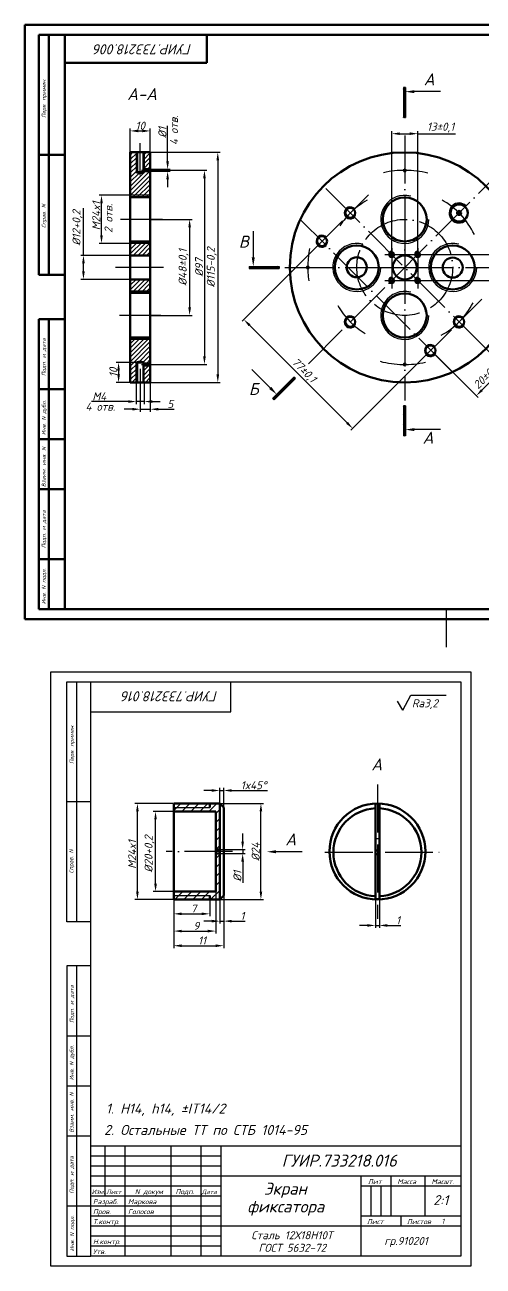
# Model space of a CAD drawing. Header units: millimetres. Extents: x -5427 to 3670, y -5891 to 948.
# Drawn here: x 2501 to 2730, y -874 to -254 of the extents above; entities that cross this region are included whole.
import ezdxf
from ezdxf.enums import TextEntityAlignment as Align

# ---------------------------------------------------------------- set-up
doc = ezdxf.new("R2010")
doc.units = ezdxf.units.MM
doc.header["$MEASUREMENT"] = 0
doc.linetypes.add('ACAD_ISO04W100', pattern=[30, 24, -3, 0, -3])
doc.layers.add('оси', color=1, linetype='ACAD_ISO04W100')
doc.layers.add('Толстые', color=7, linetype='Continuous', lineweight=50)
doc.layers.add('Тонкие', color=140, linetype='Continuous', lineweight=25)
doc.styles.get("Standard").update_dxf_attribs({"font": 'isocpeui.ttf'})
doc.styles.add('Для рамки', font='simplex.shx', dxfattribs={"oblique": 15, "height": 4})
doc.dimstyles.new('ISO-25', dxfattribs={"dimtxt": 4, "dimasz": 4, "dimexe": 1.25, "dimexo": 0, "dimtad": 1, "dimtxsty": 'Standard', "dimcen": 2.5, "dimadec": 0, "dimazin": 0, "dimtfac": 1, "dimtmove": 0, "dimatfit": 3, "dimfxl": 1, "dimarcsym": 0})
pattern_1 = [(45, (195.175, 408.23262), (-0.1122532015, 0.1122532015), []), (135, (195.175, 408.23262), (-0.1122532015, -0.1122532015), [])]

# ---------------------------------------------------------------- blocks, each defined once
blk = doc.blocks.new('*D390')
at = {"layer": 'Defpoints', "color": 0, "transparency": 16777216}
for p in [(2566.13, -646.98), (2575.24, -646.98), (2575.24, -686.98)]:
    blk.add_point(p, dxfattribs=at)
at = {"layer": 'Тонкие', "color": 0, "lineweight": -2, "transparency": 16777216}
for p, q in [((2575.24, -646.98), (2564.88, -646.98)), ((2566.13, -682.98), (2566.13, -650.98)), ((2575.24, -686.98), (2564.88, -686.98))]:
    blk.add_line(p, q, dxfattribs=at)
at = {"layer": 'Тонкие', "color": 0, "transparency": 16777216}
for points in [[(2565.47, -650.98), (2566.8, -650.98), (2566.13, -646.98)], [(2565.47, -682.98), (2566.8, -682.98), (2566.13, -686.98)]]:
    blk.add_solid(points, dxfattribs=at)
at = {"layer": 'Тонкие', "color": 0, "transparency": 16777216, "insert": (2563.11, -668.25), "char_height": 4, "attachment_point": 5, "rotation": 90}
blk.add_mtext('%%c20+0,2', dxfattribs=at)
blk = doc.blocks.new('*D391')
at = {"layer": 'Defpoints', "color": 0, "transparency": 16777216}
for p in [(2557.06, -642.98), (2575.01, -642.98), (2575.24, -690.98)]:
    blk.add_point(p, dxfattribs=at)
at = {"layer": 'Тонкие', "color": 0, "lineweight": -2, "transparency": 16777216}
for p, q in [((2575.01, -642.98), (2555.81, -642.98)), ((2557.06, -686.98), (2557.06, -646.98)), ((2575.24, -690.98), (2555.81, -690.98))]:
    blk.add_line(p, q, dxfattribs=at)
at = {"layer": 'Тонкие', "color": 0, "transparency": 16777216}
for points in [[(2556.39, -646.98), (2557.72, -646.98), (2557.06, -642.98)], [(2556.39, -686.98), (2557.72, -686.98), (2557.06, -690.98)]]:
    blk.add_solid(points, dxfattribs=at)
at = {"layer": 'Тонкие', "color": 0, "transparency": 16777216, "insert": (2554.43, -668.47), "char_height": 4, "attachment_point": 5, "rotation": 90}
blk.add_mtext('M24x1', dxfattribs=at)
blk = doc.blocks.new('*D392')
at = {"layer": 'Defpoints', "color": 0, "transparency": 16777216}
for p in [(2597.93, -642.98), (2618.84, -642.98), (2598.24, -690.98)]:
    blk.add_point(p, dxfattribs=at)
at = {"layer": 'Тонкие', "color": 0, "lineweight": -2, "transparency": 16777216}
for p, q in [((2597.93, -642.98), (2620.09, -642.98)), ((2618.84, -686.98), (2618.84, -646.98)), ((2598.24, -690.98), (2620.09, -690.98))]:
    blk.add_line(p, q, dxfattribs=at)
at = {"layer": 'Тонкие', "color": 0, "transparency": 16777216}
for points in [[(2618.18, -646.98), (2619.51, -646.98), (2618.84, -642.98)], [(2618.18, -686.98), (2619.51, -686.98), (2618.84, -690.98)]]:
    blk.add_solid(points, dxfattribs=at)
at = {"layer": 'Тонкие', "color": 0, "transparency": 16777216, "insert": (2616.22, -667.13), "char_height": 4, "attachment_point": 5, "rotation": 90}
blk.add_mtext('%%c24', dxfattribs=at)
blk = doc.blocks.new('*D393')
at = {"layer": 'Defpoints', "color": 0, "transparency": 16777216}
for p in [(2575.24, -690.98), (2593.24, -690.98), (2593.24, -698.12)]:
    blk.add_point(p, dxfattribs=at)
at = {"layer": 'Тонкие', "color": 0, "lineweight": -2, "transparency": 16777216}
for p, q in [((2575.24, -690.98), (2575.24, -699.37)), ((2593.24, -690.98), (2593.24, -699.37)), ((2579.24, -698.12), (2589.24, -698.12))]:
    blk.add_line(p, q, dxfattribs=at)
at = {"layer": 'Тонкие', "color": 0, "transparency": 16777216}
for points in [[(2579.24, -697.45), (2579.24, -698.79), (2575.24, -698.12)], [(2589.24, -697.45), (2589.24, -698.79), (2593.24, -698.12)]]:
    blk.add_solid(points, dxfattribs=at)
at = {"layer": 'Тонкие', "color": 0, "transparency": 16777216, "insert": (2585.2, -695.47), "char_height": 4, "attachment_point": 5}
blk.add_mtext('7', dxfattribs=at)
blk = doc.blocks.new('*D394')
at = {"layer": 'Defpoints', "color": 0, "transparency": 16777216}
for p in [(2596.24, -686.98), (2575.24, -690.98), (2596.24, -706.74)]:
    blk.add_point(p, dxfattribs=at)
at = {"layer": 'Тонкие', "color": 0, "lineweight": -2, "transparency": 16777216}
for p, q in [((2596.24, -686.98), (2596.24, -707.99)), ((2575.24, -690.98), (2575.24, -707.99)), ((2579.24, -706.74), (2592.24, -706.74))]:
    blk.add_line(p, q, dxfattribs=at)
at = {"layer": 'Тонкие', "color": 0, "transparency": 16777216}
for points in [[(2579.24, -706.07), (2579.24, -707.41), (2575.24, -706.74)], [(2592.24, -706.07), (2592.24, -707.41), (2596.24, -706.74)]]:
    blk.add_solid(points, dxfattribs=at)
at = {"layer": 'Тонкие', "color": 0, "transparency": 16777216, "insert": (2586.54, -704.12), "char_height": 4, "attachment_point": 5}
blk.add_mtext('9', dxfattribs=at)
blk = doc.blocks.new('*D395')
at = {"layer": 'Defpoints', "color": 0, "transparency": 16777216}
for p in [(2575.24, -690.98), (2600.24, -688.98), (2600.24, -714.06)]:
    blk.add_point(p, dxfattribs=at)
at = {"layer": 'Тонкие', "color": 0, "lineweight": -2, "transparency": 16777216}
for p, q in [((2575.24, -690.98), (2575.24, -715.31)), ((2600.24, -688.98), (2600.24, -715.31)), ((2579.24, -714.06), (2596.24, -714.06))]:
    blk.add_line(p, q, dxfattribs=at)
at = {"layer": 'Тонкие', "color": 0, "transparency": 16777216}
for points in [[(2579.24, -713.39), (2579.24, -714.73), (2575.24, -714.06)], [(2596.24, -713.39), (2596.24, -714.73), (2600.24, -714.06)]]:
    blk.add_solid(points, dxfattribs=at)
at = {"layer": 'Тонкие', "color": 0, "transparency": 16777216, "insert": (2589.4, -711.43), "char_height": 4, "attachment_point": 5}
blk.add_mtext('11', dxfattribs=at)
blk = doc.blocks.new('*D396')
at = {"layer": 'Defpoints', "color": 0, "transparency": 16777216}
for p in [(2600.24, -636.49), (2598.24, -642.98), (2600.24, -644.98)]:
    blk.add_point(p, dxfattribs=at)
at = {"layer": 'Тонкие', "color": 0, "lineweight": -2, "transparency": 16777216}
for p, q in [((2594.24, -636.49), (2590.24, -636.49)), ((2598.24, -642.98), (2598.24, -635.24)), ((2598.24, -636.49), (2600.24, -636.49)), ((2600.24, -644.98), (2600.24, -635.24)), ((2604.24, -636.49), (2622.18, -636.49))]:
    blk.add_line(p, q, dxfattribs=at)
at = {"layer": 'Тонкие', "color": 0, "transparency": 16777216}
for points in [[(2594.24, -635.82), (2594.24, -637.16), (2598.24, -636.49)], [(2604.24, -635.82), (2604.24, -637.16), (2600.24, -636.49)]]:
    blk.add_solid(points, dxfattribs=at)
at = {"layer": 'Тонкие', "color": 0, "transparency": 16777216, "insert": (2615.21, -633.86), "char_height": 4, "attachment_point": 5}
blk.add_mtext('1x45%%d', dxfattribs=at)
blk = doc.blocks.new('*D397')
at = {"layer": 'Defpoints', "color": 0, "transparency": 16777216}
for p in [(2598.24, -665.98), (2598.24, -667.98), (2609.72, -667.98)]:
    blk.add_point(p, dxfattribs=at)
at = {"layer": 'Тонкие', "color": 0, "lineweight": -2, "transparency": 16777216}
for p, q in [((2609.72, -661.98), (2609.72, -657.98)), ((2598.24, -665.98), (2610.97, -665.98)), ((2598.24, -667.98), (2610.97, -667.98)), ((2609.72, -665.98), (2609.72, -667.98)), ((2609.72, -671.98), (2609.72, -682.63))]:
    blk.add_line(p, q, dxfattribs=at)
at = {"layer": 'Тонкие', "color": 0, "transparency": 16777216}
for points in [[(2609.05, -661.98), (2610.38, -661.98), (2609.72, -665.98)], [(2609.05, -671.98), (2610.38, -671.98), (2609.72, -667.98)]]:
    blk.add_solid(points, dxfattribs=at)
at = {"layer": 'Тонкие', "color": 0, "transparency": 16777216, "insert": (2607.09, -679.31), "char_height": 4, "attachment_point": 5, "rotation": 90}
blk.add_mtext('%%c1', dxfattribs=at)
blk = doc.blocks.new('*D398')
at = {"layer": 'Defpoints', "color": 0, "transparency": 16777216}
for p in [(2676.13, -690.96), (2678.13, -690.96), (2678.13, -703.93)]:
    blk.add_point(p, dxfattribs=at)
at = {"layer": 'Тонкие', "color": 0, "lineweight": -2, "transparency": 16777216}
for p, q in [((2676.13, -690.96), (2676.13, -705.18)), ((2678.13, -690.96), (2678.13, -705.18)), ((2672.13, -703.93), (2668.13, -703.93)), ((2676.13, -703.93), (2678.13, -703.93)), ((2682.13, -703.93), (2688.83, -703.93))]:
    blk.add_line(p, q, dxfattribs=at)
at = {"layer": 'Тонкие', "color": 0, "transparency": 16777216}
for points in [[(2672.13, -703.26), (2672.13, -704.6), (2676.13, -703.93)], [(2682.13, -703.26), (2682.13, -704.6), (2678.13, -703.93)]]:
    blk.add_solid(points, dxfattribs=at)
at = {"layer": 'Тонкие', "color": 0, "transparency": 16777216, "insert": (2687.48, -701.31), "char_height": 4, "attachment_point": 5}
blk.add_mtext('1', dxfattribs=at)
blk = doc.blocks.new('*D399')
at = {"layer": 'Defpoints', "color": 0, "transparency": 16777216}
for p in [(2598.24, -690.92), (2600.24, -688.98), (2600.24, -701.77)]:
    blk.add_point(p, dxfattribs=at)
at = {"layer": 'Тонкие', "color": 0, "lineweight": -2, "transparency": 16777216}
for p, q in [((2598.24, -690.92), (2598.24, -703.02)), ((2600.24, -688.98), (2600.24, -703.02)), ((2594.24, -701.77), (2590.24, -701.77)), ((2598.24, -701.77), (2600.24, -701.77)), ((2604.24, -701.77), (2610.94, -701.77))]:
    blk.add_line(p, q, dxfattribs=at)
at = {"layer": 'Тонкие', "color": 0, "transparency": 16777216}
for points in [[(2594.24, -701.11), (2594.24, -702.44), (2598.24, -701.77)], [(2604.24, -701.11), (2604.24, -702.44), (2600.24, -701.77)]]:
    blk.add_solid(points, dxfattribs=at)
at = {"layer": 'Тонкие', "color": 0, "transparency": 16777216, "insert": (2609.59, -699.15), "char_height": 4, "attachment_point": 5}
blk.add_mtext('1', dxfattribs=at)
blk = doc.blocks.new('BORDER')
for p, q in [((1, 1), (0, 1)), ((0, 1), (0, 0)), ((1, 0), (1, 1)), ((0, 0), (1, 0))]:
    blk.add_line(p, q)
blk = doc.blocks.new('*D427')
at = {"layer": 'Defpoints', "color": 0, "transparency": 16777216}
for p in [(2697.3, -308.29), (2684.3, -368.61), (2697.3, -368.61)]:
    blk.add_point(p, dxfattribs=at)
at = {"layer": 'Тонкие', "color": 0, "lineweight": -2, "transparency": 16777216}
for p, q in [((2684.3, -368.61), (2684.3, -307.04)), ((2688.3, -308.29), (2693.3, -308.29)), ((2697.3, -368.61), (2697.3, -307.04)), ((2697.3, -308.29), (2716.22, -308.29))]:
    blk.add_line(p, q, dxfattribs=at)
at = {"layer": 'Тонкие', "color": 0, "transparency": 16777216}
for points in [[(2688.3, -307.62), (2688.3, -308.95), (2684.3, -308.29)], [(2693.3, -307.62), (2693.3, -308.95), (2697.3, -308.29)]]:
    blk.add_solid(points, dxfattribs=at)
at = {"layer": 'Тонкие', "color": 0, "transparency": 16777216, "insert": (2708.76, -305.26), "char_height": 4, "attachment_point": 5}
blk.add_mtext('13%%p0,1', dxfattribs=at)
blk = doc.blocks.new('*D425')
at = {"layer": 'Defpoints', "color": 0, "transparency": 16777216}
for p in [(2649.44, -362.03), (2703.89, -416.48), (2664.77, -455.6)]:
    blk.add_point(p, dxfattribs=at)
at = {"layer": 'Тонкие', "color": 0, "lineweight": -2, "transparency": 16777216}
for p, q in [((2649.44, -362.03), (2609.44, -402.03)), ((2613.15, -403.98), (2661.94, -452.77)), ((2703.89, -416.48), (2663.89, -456.48))]:
    blk.add_line(p, q, dxfattribs=at)
at = {"layer": 'Тонкие', "color": 0, "transparency": 16777216}
for points in [[(2613.62, -403.51), (2612.68, -404.45), (2610.32, -401.15)], [(2662.41, -452.3), (2661.47, -453.24), (2664.77, -455.6)]]:
    blk.add_solid(points, dxfattribs=at)
at = {"layer": 'Тонкие', "color": 0, "transparency": 16777216, "insert": (2640.2, -426.75), "char_height": 4, "attachment_point": 5, "rotation": 315}
blk.add_mtext('77%%p0,1', dxfattribs=at)
blk = doc.blocks.new('*D430')
at = {"layer": 'Defpoints', "color": 0, "transparency": 16777216}
for p in [(2530.05, -369.09), (2553.46, -369.09), (2553.46, -381.09)]:
    blk.add_point(p, dxfattribs=at)
at = {"layer": 'Тонкие', "color": 0, "lineweight": -2, "transparency": 16777216}
for p, q in [((2530.05, -369.09), (2530.05, -345.58)), ((2553.46, -369.09), (2528.8, -369.09)), ((2530.05, -377.09), (2530.05, -373.09)), ((2553.46, -381.09), (2528.8, -381.09))]:
    blk.add_line(p, q, dxfattribs=at)
at = {"layer": 'Тонкие', "color": 0, "transparency": 16777216}
for points in [[(2529.38, -373.09), (2530.72, -373.09), (2530.05, -369.09)], [(2529.38, -377.09), (2530.72, -377.09), (2530.05, -381.09)]]:
    blk.add_solid(points, dxfattribs=at)
at = {"layer": 'Тонкие', "color": 0, "transparency": 16777216, "insert": (2527.02, -355.33), "char_height": 4, "attachment_point": 5, "rotation": 90}
blk.add_mtext('%%c12+0,2', dxfattribs=at)
blk = doc.blocks.new('*D419')
at = {"layer": 'Defpoints', "color": 0, "transparency": 16777216}
for p in [(2563.46, -317.59), (2563.46, -432.59), (2597.28, -432.59)]:
    blk.add_point(p, dxfattribs=at)
at = {"layer": 'Тонкие', "color": 0, "lineweight": -2, "transparency": 16777216}
for p, q in [((2563.46, -317.59), (2598.53, -317.59)), ((2597.28, -321.59), (2597.28, -428.59)), ((2563.46, -432.59), (2598.53, -432.59))]:
    blk.add_line(p, q, dxfattribs=at)
at = {"layer": 'Тонкие', "color": 0, "transparency": 16777216}
for points in [[(2596.61, -321.59), (2597.94, -321.59), (2597.28, -317.59)], [(2596.61, -428.59), (2597.94, -428.59), (2597.28, -432.59)]]:
    blk.add_solid(points, dxfattribs=at)
at = {"layer": 'Тонкие', "color": 0, "transparency": 16777216, "insert": (2594.25, -375.09), "char_height": 4, "attachment_point": 5, "rotation": 90}
blk.add_mtext('%%c115-0,2', dxfattribs=at)
blk = doc.blocks.new('*D418')
at = {"layer": 'Defpoints', "color": 0, "transparency": 16777216}
for p in [(2563.46, -326.59), (2563.46, -423.59), (2590.6, -423.59)]:
    blk.add_point(p, dxfattribs=at)
at = {"layer": 'Тонкие', "color": 0, "lineweight": -2, "transparency": 16777216}
for p, q in [((2563.46, -326.59), (2591.85, -326.59)), ((2590.6, -330.59), (2590.6, -419.59)), ((2563.46, -423.59), (2591.85, -423.59))]:
    blk.add_line(p, q, dxfattribs=at)
at = {"layer": 'Тонкие', "color": 0, "transparency": 16777216}
for points in [[(2589.93, -330.59), (2591.26, -330.59), (2590.6, -326.59)], [(2589.93, -419.59), (2591.26, -419.59), (2590.6, -423.59)]]:
    blk.add_solid(points, dxfattribs=at)
at = {"layer": 'Тонкие', "color": 0, "transparency": 16777216, "insert": (2587.95, -375.09), "char_height": 4, "attachment_point": 5, "rotation": 90}
blk.add_mtext('%%c97', dxfattribs=at)
blk = doc.blocks.new('*D417')
at = {"layer": 'Defpoints', "color": 0, "transparency": 16777216}
for p in [(2563.46, -351.09), (2563.46, -399.09), (2583.18, -399.09)]:
    blk.add_point(p, dxfattribs=at)
at = {"layer": 'Тонкие', "color": 0, "lineweight": -2, "transparency": 16777216}
for p, q in [((2563.46, -351.09), (2584.43, -351.09)), ((2583.18, -355.09), (2583.18, -395.09)), ((2563.46, -399.09), (2584.43, -399.09))]:
    blk.add_line(p, q, dxfattribs=at)
at = {"layer": 'Тонкие', "color": 0, "transparency": 16777216}
for points in [[(2582.52, -355.09), (2583.85, -355.09), (2583.18, -351.09)], [(2582.52, -395.09), (2583.85, -395.09), (2583.18, -399.09)]]:
    blk.add_solid(points, dxfattribs=at)
at = {"layer": 'Тонкие', "color": 0, "transparency": 16777216, "insert": (2580.16, -375.09), "char_height": 4, "attachment_point": 5, "rotation": 90}
blk.add_mtext('%%c48%%p0,1', dxfattribs=at)
blk = doc.blocks.new('*D421')
at = {"layer": 'Defpoints', "color": 0, "transparency": 16777216}
for p in [(2556.46, -432.59), (2560.46, -432.59), (2560.46, -442.14)]:
    blk.add_point(p, dxfattribs=at)
at = {"layer": 'Тонкие', "color": 0, "lineweight": -2, "transparency": 16777216}
for p, q in [((2556.46, -432.59), (2556.46, -443.39)), ((2560.46, -432.59), (2560.46, -443.39)), ((2552.46, -442.14), (2534.15, -442.14)), ((2560.46, -442.14), (2556.46, -442.14)), ((2564.46, -442.14), (2568.46, -442.14))]:
    blk.add_line(p, q, dxfattribs=at)
at = {"layer": 'Тонкие', "color": 0, "transparency": 16777216}
for points in [[(2552.46, -441.48), (2552.46, -442.81), (2556.46, -442.14)], [(2564.46, -441.48), (2564.46, -442.81), (2560.46, -442.14)]]:
    blk.add_solid(points, dxfattribs=at)
at = {"layer": 'Тонкие', "color": 0, "transparency": 16777216, "insert": (2537.98, -439.52), "char_height": 4, "attachment_point": 5}
blk.add_mtext('M4', dxfattribs=at)
blk = doc.blocks.new('*D422')
at = {"layer": 'Defpoints', "color": 0, "transparency": 16777216}
for p in [(2556.46, -422.59), (2547.64, -432.59), (2556.46, -432.59)]:
    blk.add_point(p, dxfattribs=at)
at = {"layer": 'Тонкие', "color": 0, "lineweight": -2, "transparency": 16777216}
for p, q in [((2556.46, -422.59), (2546.39, -422.59)), ((2547.64, -426.59), (2547.64, -428.59)), ((2556.46, -432.59), (2546.39, -432.59))]:
    blk.add_line(p, q, dxfattribs=at)
at = {"layer": 'Тонкие', "color": 0, "transparency": 16777216}
for points in [[(2546.98, -426.59), (2548.31, -426.59), (2547.64, -422.59)], [(2546.98, -428.59), (2548.31, -428.59), (2547.64, -432.59)]]:
    blk.add_solid(points, dxfattribs=at)
at = {"layer": 'Тонкие', "color": 0, "transparency": 16777216, "insert": (2545.02, -427.59), "char_height": 4, "attachment_point": 5, "rotation": 90}
blk.add_mtext('10', dxfattribs=at)
blk = doc.blocks.new('*D420')
at = {"layer": 'Defpoints', "color": 0, "transparency": 16777216}
for p in [(2558.46, -432.59), (2563.46, -432.59), (2563.46, -445.97)]:
    blk.add_point(p, dxfattribs=at)
at = {"layer": 'Тонкие', "color": 0, "lineweight": -2, "transparency": 16777216}
for p, q in [((2558.46, -432.59), (2558.46, -447.22)), ((2563.46, -432.59), (2563.46, -447.22)), ((2554.46, -445.97), (2550.46, -445.97)), ((2558.46, -445.97), (2563.46, -445.97)), ((2567.46, -445.97), (2575.52, -445.97))]:
    blk.add_line(p, q, dxfattribs=at)
at = {"layer": 'Тонкие', "color": 0, "transparency": 16777216}
for points in [[(2554.46, -445.3), (2554.46, -446.63), (2558.46, -445.97)], [(2567.46, -445.3), (2567.46, -446.63), (2563.46, -445.97)]]:
    blk.add_solid(points, dxfattribs=at)
at = {"layer": 'Тонкие', "color": 0, "transparency": 16777216, "insert": (2573.49, -443.34), "char_height": 4, "attachment_point": 5}
blk.add_mtext('5', dxfattribs=at)
blk = doc.blocks.new('*D429')
at = {"layer": 'Defpoints', "color": 0, "transparency": 16777216}
for p in [(2539.09, -339.09), (2553.51, -339.09), (2553.46, -363.09)]:
    blk.add_point(p, dxfattribs=at)
at = {"layer": 'Тонкие', "color": 0, "lineweight": -2, "transparency": 16777216}
for p, q in [((2553.51, -339.09), (2537.84, -339.09)), ((2539.09, -359.09), (2539.09, -343.09)), ((2553.46, -363.09), (2537.84, -363.09))]:
    blk.add_line(p, q, dxfattribs=at)
at = {"layer": 'Тонкие', "color": 0, "transparency": 16777216}
for points in [[(2538.42, -343.09), (2539.75, -343.09), (2539.09, -339.09)], [(2538.42, -359.09), (2539.75, -359.09), (2539.09, -363.09)]]:
    blk.add_solid(points, dxfattribs=at)
at = {"layer": 'Тонкие', "color": 0, "transparency": 16777216, "insert": (2536.46, -349.34), "char_height": 4, "attachment_point": 5, "rotation": 90}
blk.add_mtext('M24x1', dxfattribs=at)
blk = doc.blocks.new('*D423')
at = {"layer": 'Defpoints', "color": 0, "transparency": 16777216}
for p in [(2563.46, -306.91), (2553.46, -317.59), (2563.46, -317.59)]:
    blk.add_point(p, dxfattribs=at)
at = {"layer": 'Тонкие', "color": 0, "lineweight": -2, "transparency": 16777216}
for p, q in [((2553.46, -317.59), (2553.46, -305.66)), ((2557.46, -306.91), (2559.46, -306.91)), ((2563.46, -317.59), (2563.46, -305.66))]:
    blk.add_line(p, q, dxfattribs=at)
at = {"layer": 'Тонкие', "color": 0, "transparency": 16777216}
for points in [[(2557.46, -306.24), (2557.46, -307.58), (2553.46, -306.91)], [(2559.46, -306.24), (2559.46, -307.58), (2563.46, -306.91)]]:
    blk.add_solid(points, dxfattribs=at)
at = {"layer": 'Тонкие', "color": 0, "transparency": 16777216, "insert": (2558.46, -304.29), "char_height": 4, "attachment_point": 5}
blk.add_mtext('10', dxfattribs=at)
blk = doc.blocks.new('*D432')
at = {"layer": 'Defpoints', "color": 0, "transparency": 16777216}
for p in [(2563.46, -326.09), (2563.46, -327.09), (2572.16, -327.09)]:
    blk.add_point(p, dxfattribs=at)
at = {"layer": 'Тонкие', "color": 0, "lineweight": -2, "transparency": 16777216}
for p, q in [((2572.16, -322.09), (2572.16, -304.34)), ((2563.46, -326.09), (2573.41, -326.09)), ((2563.46, -327.09), (2573.41, -327.09)), ((2572.16, -327.09), (2572.16, -326.09)), ((2572.16, -331.09), (2572.16, -335.09))]:
    blk.add_line(p, q, dxfattribs=at)
at = {"layer": 'Тонкие', "color": 0, "transparency": 16777216}
for points in [[(2571.5, -322.09), (2572.83, -322.09), (2572.16, -326.09)], [(2571.5, -331.09), (2572.83, -331.09), (2572.16, -327.09)]]:
    blk.add_solid(points, dxfattribs=at)
at = {"layer": 'Тонкие', "color": 0, "transparency": 16777216, "insert": (2569.54, -307.66), "char_height": 4, "attachment_point": 5, "rotation": 90}
blk.add_mtext('%%c1', dxfattribs=at)
blk = doc.blocks.new('*D426')
at = {"layer": 'Defpoints', "color": 0, "transparency": 16777216}
for p in [(2697.3, -368.61), (2697.3, -381.61), (2755.51, -381.61)]:
    blk.add_point(p, dxfattribs=at)
at = {"layer": 'Тонкие', "color": 0, "lineweight": -2, "transparency": 16777216}
for p, q in [((2697.3, -368.61), (2756.76, -368.61)), ((2755.51, -372.61), (2755.51, -377.61)), ((2697.3, -381.61), (2756.76, -381.61)), ((2755.51, -381.61), (2755.51, -400.77))]:
    blk.add_line(p, q, dxfattribs=at)
at = {"layer": 'Тонкие', "color": 0, "transparency": 16777216}
for points in [[(2754.85, -372.61), (2756.18, -372.61), (2755.51, -368.61)], [(2754.85, -377.61), (2756.18, -377.61), (2755.51, -381.61)]]:
    blk.add_solid(points, dxfattribs=at)
at = {"layer": 'Тонкие', "color": 0, "transparency": 16777216, "insert": (2752.49, -393.31), "char_height": 4, "attachment_point": 5, "rotation": 90}
blk.add_mtext('13%%p0,1', dxfattribs=at)
blk = doc.blocks.new('*D424')
at = {"layer": 'Defpoints', "color": 0, "transparency": 16777216}
for p in [(2718.03, -402.34), (2703.89, -416.48), (2740.77, -425.08)]:
    blk.add_point(p, dxfattribs=at)
at = {"layer": 'Тонкие', "color": 0, "lineweight": -2, "transparency": 16777216}
for p, q in [((2718.03, -402.34), (2741.66, -425.97)), ((2703.89, -416.48), (2727.52, -440.11)), ((2729.46, -436.39), (2737.95, -427.91))]:
    blk.add_line(p, q, dxfattribs=at)
at = {"layer": 'Тонкие', "color": 0, "transparency": 16777216}
for points in [[(2737.47, -427.44), (2738.42, -428.38), (2740.77, -425.08)], [(2728.99, -435.92), (2729.93, -436.87), (2726.63, -439.22)]]:
    blk.add_solid(points, dxfattribs=at)
at = {"layer": 'Тонкие', "color": 0, "transparency": 16777216, "insert": (2731.56, -430.01), "char_height": 4, "attachment_point": 5, "rotation": 45}
blk.add_mtext('20%%p0,1', dxfattribs=at)

msp = doc.modelspace()

# ---------------------------------------------------------------- hatches: boundary and pattern name
at = {"layer": 'Тонкие'}
h = msp.add_hatch(dxfattribs=at)
h.set_pattern_fill('ANSI37', color=256, scale=0.05, style=0)
h.set_pattern_definition(pattern_1)
h.paths.add_polyline_path([(2691.132, -285.243), (2690.132, -285.243), (2690.132, -300.243), (2691.132, -300.243)])
h.paths.add_polyline_path([(2691.132, -444.267), (2690.132, -444.267), (2690.132, -459.267), (2691.132, -459.267)])
h = msp.add_hatch(dxfattribs=at)
h.set_pattern_fill('ANSI37', color=256, scale=0.05, style=0)
h.set_pattern_definition(pattern_1)
h.paths.add_polyline_path([(2636.078, -430.624), (2635.371, -429.917), (2624.765, -440.523), (2625.472, -441.23)])
h.paths.add_polyline_path([(2752.422, -313.517), (2751.715, -312.81), (2741.108, -323.416), (2741.815, -324.124)])
h = msp.add_hatch(dxfattribs=at)
h.set_pattern_fill('ANSI31', color=256, scale=0.5, style=0)
h.set_pattern_definition([(45, (168.971, 408.2326), (-1.122532, 1.122532), [])])
h.paths.add_polyline_path([(2560.461, -432.589), (2563.461, -432.589), (2563.461, -424.089), (2560.461, -424.089)])
h.paths.add_polyline_path([(2558.461, -422.089), (2560.461, -422.589), (2560.461, -423.089), (2563.461, -423.089), (2563.461, -411.089), (2553.461, -411.089), (2553.462, -432.589), (2556.461, -432.589), (2556.461, -422.589)])
h.paths.add_polyline_path([(2553.461, -381.089), (2553.461, -387.089), (2563.461, -387.089), (2563.461, -381.089)])
h.paths.add_polyline_path([(2553.461, -363.089), (2553.461, -369.089), (2563.461, -369.089), (2563.461, -363.089)])
h.paths.add_polyline_path([(2563.461, -339.089), (2563.461, -327.089), (2560.461, -327.089), (2560.461, -327.589), (2558.461, -328.089), (2558.461, -328.089), (2556.461, -327.589), (2556.461, -317.589), (2553.461, -317.589), (2553.461, -339.089)])
h.paths.add_polyline_path([(2560.461, -326.089), (2563.461, -326.089), (2563.461, -317.589), (2560.461, -317.589)])
h.paths.add_polyline_path([(2553.461, -410.089), (2553.461, -411.089), (2563.461, -411.089), (2563.461, -410.089)])
h.paths.add_polyline_path([(2553.461, -387.089), (2553.461, -388.089), (2563.461, -388.089), (2563.461, -387.089)])
h.paths.add_polyline_path([(2563.461, -363.089), (2563.461, -362.089), (2553.461, -362.089), (2553.461, -363.089)])
h.paths.add_polyline_path([(2563.461, -340.089), (2563.461, -339.089), (2553.461, -339.089), (2553.461, -340.089)])
h.paths.add_polyline_path([(2560.061, -432.589), (2560.461, -432.589), (2560.461, -424.089), (2560.061, -424.089)], flags=17)
h.paths.add_polyline_path([(2556.861, -422.589), (2556.461, -422.589), (2556.461, -432.589), (2556.861, -432.589)], flags=17)
h.paths.add_polyline_path([(2556.461, -327.589), (2556.861, -327.589), (2556.861, -317.589), (2556.461, -317.589)], flags=16)
h.paths.add_polyline_path([(2560.461, -317.589), (2560.061, -317.589), (2560.061, -326.089), (2560.461, -326.089)], flags=17)
h.paths.add_polyline_path([(2560.061, -327.589), (2560.461, -327.589), (2560.461, -327.089), (2560.061, -327.089)], flags=17)
h = msp.add_hatch(dxfattribs=at)
h.set_pattern_fill('ANSI37', color=256, scale=0.05, style=0)
h.set_pattern_definition([(45, (-1013.84425, 397.23262), (-0.1122532015, 0.1122532015), []), (135, (-1013.84425, 397.23262), (-0.1122532015, -0.1122532015), [])])
h.paths.add_polyline_path([(2627.972, -374.629), (2612.972, -374.629), (2612.972, -375.629), (2627.972, -375.629)])
h.paths.add_polyline_path([(2772.505, -374.472), (2757.505, -374.472), (2757.505, -375.472), (2772.505, -375.472)])
h = msp.add_hatch(dxfattribs=at)
h.set_pattern_fill('ANSI31', color=256, style=0)
h.set_pattern_definition([(45, (0, 397.2326), (-2.245064, 2.245064), [])])
h.paths.add_polyline_path([(2575.242, -644.985), (2575.242, -646.985), (2596.241, -646.985), (2596.241, -665.985), (2598.241, -665.985), (2598.241, -642.985), (2593.242, -642.985), (2593.242, -644.985)])
h.paths.add_polyline_path([(2593.242, -644.985), (2593.242, -642.985), (2575.242, -642.985), (2575.242, -644.985)], flags=16)
h.paths.add_polyline_path([(2593.242, -690.985), (2593.242, -688.985), (2575.242, -688.985), (2575.242, -690.985)])
h.paths.add_polyline_path([(2593.242, -688.985), (2593.242, -690.985), (2598.241, -690.985), (2598.241, -667.985), (2596.241, -667.985), (2596.241, -686.985), (2575.242, -686.985), (2575.242, -688.985)])

# ---------------------------------------------------------------- linework, layer by layer
for p, q in [((2513.808, -874.186), (2513.808, -577.186)), ((2513.808, -577.186), (2723.808, -577.186)), ((2521.808, -702.186), (2521.808, -582.186)), ((2521.808, -582.186), (2533.808, -582.186)), ((2526.808, -702.186), (2526.808, -582.186)), ((2533.808, -869.186), (2533.808, -582.186)), ((2533.808, -582.186), (2718.808, -582.186)), ((2603.808, -597.186), (2603.808, -582.186)), ((2718.808, -582.186), (2718.808, -869.186)), ((2723.808, -577.186), (2723.808, -874.186)), ((2533.808, -597.186), (2603.808, -597.186)), ((2533.808, -642.186), (2521.808, -642.186)), ((2533.808, -702.186), (2521.808, -702.186)), ((2521.808, -724.186), (2521.808, -869.186)), ((2533.808, -724.186), (2521.808, -724.186)), ((2526.808, -869.186), (2526.808, -724.186)), ((2533.808, -759.186), (2521.808, -759.186)), ((2533.808, -784.186), (2521.808, -784.186)), ((2533.808, -809.186), (2521.808, -809.186)), ((2718.808, -814.186), (2533.808, -814.186)), ((2540.808, -814.186), (2540.808, -839.186)), ((2540.808, -814.186), (2540.808, -839.186)), ((2550.808, -814.186), (2550.808, -869.186)), ((2550.808, -814.186), (2550.808, -869.186)), ((2573.808, -814.186), (2573.808, -869.186)), ((2573.808, -814.186), (2573.808, -869.186)), ((2588.808, -814.186), (2588.808, -869.186)), ((2588.808, -814.186), (2588.808, -869.186)), ((2598.808, -814.186), (2598.808, -869.186)), ((2598.808, -814.186), (2598.808, -869.186)), ((2718.808, -829.186), (2598.808, -829.186)), ((2668.808, -829.186), (2668.808, -869.186)), ((2668.808, -829.186), (2668.808, -869.186)), ((2683.808, -829.186), (2683.808, -849.186)), ((2683.808, -829.186), (2683.808, -849.186)), ((2700.808, -829.186), (2700.808, -849.186)), ((2700.808, -829.186), (2700.808, -849.186)), ((2598.808, -834.186), (2533.808, -834.186)), ((2718.808, -834.186), (2668.808, -834.186)), ((2598.808, -839.186), (2533.808, -839.186)), ((2598.808, -839.186), (2533.808, -839.186)), ((2533.808, -844.186), (2521.808, -844.186)), ((2718.808, -849.186), (2668.808, -849.186)), ((2718.808, -849.186), (2668.808, -849.186)), ((2688.808, -849.186), (2688.808, -854.186)), ((2688.808, -849.186), (2688.808, -854.186)), ((2718.808, -854.186), (2598.808, -854.186)), ((2718.808, -854.186), (2598.808, -854.186)), ((2723.808, -874.186), (2513.808, -874.186)), ((2521.808, -869.186), (2533.808, -869.186)), ((2718.808, -869.186), (2533.808, -869.186))]:
    msp.add_line(p, q)
at = {"layer": 'оси'}
for p, q in [((2690.806, -309.164), (2690.806, -441.544)), ((2558.461, -328.997), (2558.461, -313.056)), ((2559.161, -326.589), (2565.139, -326.589)), ((2642.577, -423.341), (2737.845, -328.073)), ((2732.172, -416.478), (2649.811, -334.118)), ((2642.725, -368.745), (2672.688, -338.783)), ((2569.576, -351.089), (2548.519, -351.089)), ((2714.784, -427.374), (2638.543, -351.134)), ((2684.305, -365.447), (2684.305, -385.719)), ((2690.805, -362.303), (2690.805, -385.917)), ((2697.305, -365.447), (2697.305, -385.719)), ((2680.885, -368.613), (2701.909, -368.613)), ((2570.051, -375.096), (2545.695, -375.081)), ((2630.848, -375.113), (2751.45, -375.113)), ((2678.695, -375.113), (2702.392, -375.113)), ((2680.885, -381.613), (2701.909, -381.613)), ((2697.173, -423.192), (2729.437, -390.928)), ((2568.841, -399.089), (2548.151, -399.089)), ((2558.461, -425.826), (2558.461, -438.121)), ((2559.069, -423.589), (2565.289, -423.589)), ((2677.128, -633.416), (2677.128, -700.554)), ((2604.555, -666.985), (2571.451, -666.985)), ((2650.837, -667.379), (2710.432, -667.379))]:
    msp.add_line(p, q, dxfattribs=at)
msp.add_circle((2690.806, -375.113), 24, dxfattribs=at)
for radius, start, end in [(48.5, 76.273427, 102.635337), (38.5, 119.358463, 147.327814), (38.5, 25.195965, 61.316102), (48.5, 168.758704, 187.984342), (38.5, 209.67601, 239.147938), (38.5, 298.216214, 332.533737), (48.5, 255.347928, 282.369508)]:
    msp.add_arc((2690.806, -375.112), radius, start, end, dxfattribs=at)
at = {"layer": 'Толстые'}
for p, q in [((2507.728, -378.888), (2507.728, -258.888)), ((2507.728, -258.888), (2520.728, -258.888)), ((2512.728, -378.888), (2512.728, -258.888)), ((2520.728, -318.888), (2507.728, -318.888)), ((2553.461, -317.589), (2553.462, -432.589)), ((2553.461, -317.589), (2563.461, -317.589)), ((2556.861, -317.589), (2556.861, -327.589)), ((2560.061, -317.589), (2560.061, -327.589)), ((2560.461, -317.589), (2562.461, -317.589)), ((2563.461, -317.589), (2563.461, -432.589)), ((2556.461, -327.589), (2560.461, -327.589)), ((2558.461, -328.089), (2556.461, -327.589)), ((2558.461, -328.089), (2560.461, -327.589)), ((2560.061, -326.089), (2563.461, -326.089)), ((2560.061, -327.089), (2563.461, -327.089)), ((2563.461, -340.089), (2553.462, -340.089)), ((2563.461, -362.089), (2553.462, -362.089)), ((2563.461, -369.089), (2553.462, -369.089)), ((2520.728, -378.888), (2507.728, -378.888)), ((2563.461, -381.089), (2553.462, -381.089)), ((2563.461, -387.089), (2553.462, -387.089)), ((2507.728, -545.888), (2507.708, -400.895)), ((2507.728, -400.888), (2520.728, -400.888)), ((2512.728, -545.888), (2512.728, -400.888)), ((2563.461, -410.089), (2553.462, -410.089)), ((2556.461, -422.589), (2558.461, -422.089)), ((2556.461, -422.589), (2560.461, -422.589)), ((2556.861, -432.589), (2556.861, -422.589)), ((2558.461, -422.089), (2560.461, -422.589)), ((2560.061, -432.589), (2560.061, -422.589)), ((2560.061, -423.089), (2563.461, -423.089)), ((2560.061, -424.089), (2563.461, -424.089)), ((2553.461, -432.589), (2563.461, -432.589)), ((2507.728, -435.888), (2520.728, -435.888)), ((2507.728, -460.888), (2520.728, -460.888)), ((2507.728, -485.888), (2520.728, -485.888)), ((2507.728, -520.888), (2520.728, -520.888)), ((2598.241, -642.985), (2575.242, -642.985)), ((2575.242, -642.985), (2575.242, -690.985)), ((2593.242, -642.985), (2593.242, -644.985)), ((2600.241, -644.985), (2598.241, -642.985)), ((2598.241, -690.985), (2598.241, -642.985)), ((2600.241, -688.985), (2600.241, -644.985)), ((2676.128, -643.006), (2676.128, -690.964)), ((2678.128, -643.006), (2678.128, -690.964)), ((2596.241, -646.985), (2575.242, -646.985)), ((2596.241, -686.985), (2596.241, -646.985)), ((2598.241, -665.985), (2596.241, -665.985)), ((2598.241, -667.985), (2596.241, -667.985)), ((2596.241, -686.985), (2575.242, -686.985)), ((2598.241, -690.985), (2575.242, -690.985)), ((2593.242, -690.985), (2593.242, -688.985)), ((2598.241, -690.985), (2600.241, -688.985))]:
    msp.add_line(p, q, dxfattribs=at)
for points in [[(2508.708, -258.888), (2520.708, -258.888), (2915.708, -258.888)], [(2520.708, -258.888), (2520.708, -545.888)], [(2591.708, -272.888), (2591.708, -258.888)], [(2591.708, -272.888), (2521.708, -272.888), (2520.708, -272.888)], [(2915.708, -545.888), (2730.708, -545.888), (2520.708, -545.888), (2507.728, -545.888)]]:
    msp.add_lwpolyline(points, dxfattribs=at)
for centre, radius in [((2690.805, -375.113), 57.5), ((2690.806, -326.612), 0.5), ((2690.806, -351.113), 11), ((2663.582, -347.889), 2.5), ((2718.05, -347.909), 4.3), ((2718.029, -347.889), 1), ((2649.44, -362.031), 2.5), ((2666.806, -375.113), 11), ((2714.806, -375.113), 11), ((2666.806, -375.039), 5), ((2684.306, -368.613), 1.1), ((2690.805, -375.111), 6), ((2697.306, -368.613), 1.1), ((2714.805, -375.186), 5), ((2642.306, -375.112), 0.5), ((2684.306, -381.613), 1.1), ((2697.308, -381.613), 1.1), ((2690.806, -399.113), 11), ((2663.582, -402.336), 2.5), ((2718.029, -402.336), 2.5), ((2703.709, -416.656), 2.5), ((2690.806, -423.612), 0.5), ((2677.128, -666.985), 24), ((2677.128, -667.379), 1)]:
    msp.add_circle(centre, radius, dxfattribs=at)
for start, end in [(92.605251, 267.394749), (272.605251, 87.394749)]:
    msp.add_arc((2677.128, -667.379), 22, start, end, dxfattribs=at)
at = {"layer": 'Тонкие'}
for p, q in [((2691.132, -285.243), (2690.132, -285.243)), ((2690.132, -285.243), (2690.132, -300.243)), ((2691.132, -285.243), (2691.132, -300.243)), ((2708.69, -287.283), (2695.632, -287.283)), ((2691.132, -300.243), (2690.132, -300.243)), ((2556.461, -317.589), (2556.461, -327.589)), ((2560.461, -317.589), (2560.461, -327.589)), ((2563.461, -339.089), (2553.462, -339.089)), ((2615.011, -357.072), (2615.011, -370.129)), ((2563.461, -363.089), (2553.462, -363.089)), ((2612.972, -374.629), (2627.972, -374.629)), ((2612.972, -374.629), (2612.972, -375.629)), ((2612.972, -375.629), (2627.972, -375.629)), ((2627.972, -374.629), (2627.972, -375.629)), ((2563.461, -388.089), (2553.462, -388.089)), ((2563.461, -411.089), (2553.462, -411.089)), ((2556.461, -432.589), (2556.461, -422.589)), ((2560.461, -432.589), (2560.461, -422.589)), ((2614.328, -426.13), (2623.561, -435.363)), ((2624.765, -440.523), (2635.371, -429.917)), ((2625.472, -441.23), (2636.078, -430.624)), ((2636.078, -430.624), (2635.371, -429.917)), ((2625.472, -441.23), (2624.765, -440.523)), ((2690.132, -444.267), (2690.132, -459.267)), ((2691.132, -444.267), (2690.132, -444.267)), ((2691.132, -444.267), (2691.132, -459.267)), ((2708.69, -456.149), (2695.632, -456.149)), ((2691.132, -459.267), (2690.132, -459.267)), ((2711.728, -564.842), (2711.728, -545.888)), ((2689.935, -596.338), (2693.9, -588.913)), ((2693.9, -588.913), (2711.565, -588.917)), ((2689.935, -596.338), (2687.21, -591.883)), ((2575.242, -644.985), (2593.242, -644.985)), ((2639.424, -667.096), (2626.366, -667.096)), ((2575.242, -688.985), (2593.242, -688.985)), ((2598.808, -819.186), (2533.808, -819.186)), ((2598.808, -824.186), (2533.808, -824.186)), ((2598.808, -829.186), (2533.808, -829.186)), ((2673.808, -834.186), (2673.808, -849.186)), ((2673.808, -834.186), (2673.808, -849.186)), ((2678.808, -834.186), (2678.808, -849.186)), ((2678.808, -834.186), (2678.808, -849.186)), ((2598.808, -844.186), (2533.808, -844.186)), ((2598.808, -844.186), (2533.808, -844.186)), ((2598.808, -849.186), (2533.808, -849.186)), ((2598.808, -849.186), (2533.808, -849.186)), ((2598.808, -854.186), (2533.808, -854.186)), ((2598.808, -854.186), (2533.808, -854.186)), ((2598.808, -859.186), (2533.808, -859.186)), ((2598.808, -859.186), (2533.808, -859.186)), ((2598.808, -864.186), (2533.808, -864.186)), ((2598.808, -864.186), (2533.808, -864.186))]:
    msp.add_line(p, q, dxfattribs=at)
for centre, radius, start, end in [((2690.806, -351.113), 12, 75.522488, 0), ((2663.582, -347.889), 3, 42.767132, 315), ((2718.05, -347.909), 5, 45.331001, 311.233888), ((2649.44, -362.031), 3, 42.767132, 315), ((2666.806, -375.113), 12, 75.522488, 0), ((2714.806, -375.113), 12, 75.522488, 0), ((2684.305, -368.613), 1.5, 90, 0), ((2697.305, -368.613), 1.5, 90, 0), ((2684.305, -381.613), 1.5, 90, 0), ((2697.306, -381.613), 1.5, 90, 0), ((2690.806, -399.113), 12, 75.522488, 0), ((2663.582, -402.336), 3, 42.767132, 315), ((2718.029, -402.336), 3, 42.767132, 315), ((2703.709, -416.656), 3, 42.767132, 315)]:
    msp.add_arc(centre, radius, start, end, dxfattribs=at)
for points in [[(2695.632, -286.533), (2695.632, -288.033), (2691.132, -287.283)], [(2614.261, -370.129), (2615.761, -370.129), (2615.011, -374.629)], [(2623.031, -435.893), (2624.091, -434.832), (2626.743, -438.545)], [(2695.632, -455.399), (2695.632, -456.899), (2691.132, -456.149)], [(2626.366, -666.346), (2626.366, -667.846), (2621.866, -667.096)]]:
    msp.add_solid(points, dxfattribs=at)

# ---------------------------------------------------------------- block references
at = {"layer": 'Толстые', "xscale": 420, "yscale": 297, "zscale": 420}
msp.add_blockref('BORDER', (2500.708, -550.888), dxfattribs=at)

# ---------------------------------------------------------------- texts
at = {"layer": 'Тонкие'}
for s, height, rotation, p in [('ГУИР.733218.006', 5, 180, (2584.289, -263.626)), ('4 отв.', 4, 90, (2577.346, -313.982)), ('2 отв.', 4, 90, (2544.585, -357.917)), ('ГУИР.733218.016', 5, 180, (2597.369, -586.924))]:
    msp.add_text(s, height=height, rotation=rotation, dxfattribs=at).set_placement(p)
for s, height, p in [('A', 6, (2700.343, -284.115)), ('А-А', 6, (2551.929, -291.503)), ('В', 6, (2607.801, -365.239)), ('Б', 6, (2612.812, -438.841)), ('4 отв.', 4, (2531.074, -446.716)), ('A', 6, (2699.776, -463.183)), ('Ra3,2', 4, (2694.397, -594.911)), ('A', 6, (2674.09, -626.47)), ('A', 6, (2631.077, -663.928)), ('1. H14, h14, %%pIT14/2', 5, (2541.313, -797.927)), ('2. Остальные ТТ по СТБ 1014-95', 5, (2540.414, -808.608)), ('ГУИР.733218.016', 6, (2629.264, -824.459)), ('Изм.', 2.25, (2534.176, -838.142)), ('Лист', 2.25, (2541.463, -838.142)), ('Дата', 2.25, (2589.213, -838.172)), ('Экран', 6, (2620.329, -838.451)), ('Разраб.', 2.5, (2534.808, -843.186)), ('Маркова', 2.5, (2552.319, -843.186)), ('фиксатора', 6, (2612.04, -847.358)), ('2:1', 5, (2705.096, -843.684)), ('Пров.', 2.5, (2534.808, -848.186)), ('Голосов', 2.5, (2552.319, -848.186)), ('Т.контр.', 2.5, (2534.808, -853.186)), ('Лист', 2.5, (2671.808, -853.186)), ('Листов', 2.5, (2691.808, -853.186)), ('1', 2.5, (2709.246, -852.953)), ('Н.контр.', 2.5, (2534.808, -863.186)), ('Сталь 12Х18Н10Т', 4, (2614.027, -860.729)), ('гр.910201', 4, (2680.593, -863.584)), ('Утв.', 2.5, (2534.808, -868.186)), ('ГОСТ 5632-72', 4, (2617.634, -867.009))]:
    msp.add_text(s, height=height, dxfattribs=at).set_placement(p)
at = {"layer": 'Тонкие', "style": 'Для рамки', "oblique": 15}
for s, p in [('Перв. примен.', (2511.228, -300.388)), ('Справ. N', (2511.228, -355.388)), ('Подп. и дата', (2511.228, -429.388)), ('Инв. N дубл.', (2511.228, -458.888)), ('Взаим. инв. N', (2511.228, -484.888)), ('Подп. и дата', (2511.228, -515.388)), ('Инв. N подл.', (2511.228, -543.388))]:
    msp.add_text(s, height=2, rotation=90, dxfattribs=at).set_placement(p)
at = {"layer": 'Тонкие', "linetype": 'Continuous', "style": 'Для рамки', "oblique": 15}
for s, p in [('Перв. примен.', (2525.213, -623.214)), ('Справ. N', (2524.969, -677.848)), ('Подп. и дата', (2525.229, -752.628)), ('Инв. N дубл.', (2525.131, -781.267)), ('Взаим. инв. N', (2525.131, -807.429)), ('Подп. и дата', (2525.131, -837.929)), ('Инв. N подл.', (2525.357, -866.7))]:
    msp.add_text(s, height=2, rotation=90, dxfattribs=at).set_placement(p)
at = {"layer": 'Тонкие'}
for s, p in [('Лит', (2675.808, -833.186)), ('Масса', (2691.808, -833.186)), ('Масшт.', (2709.808, -833.186)), ('N докум', (2562.808, -838.186)), ('Подп.', (2580.808, -838.186))]:
    msp.add_text(s, height=2.5, dxfattribs=at).set_placement(p, align=Align.CENTER)

# ---------------------------------------------------------------- dimensions: what is measured, and where the dimension line sits
dim = msp.add_linear_dim(base=(2563.461, -306.912), p1=(2553.461, -317.589), p2=(2563.461, -317.589), dimstyle='ISO-25', dxfattribs=at)
dim.commit()
dim.dimension.update_dxf_attribs({"geometry": '*D423', "text_midpoint": (2558.461, -304.287)})
for base, p1, p2, text, picture, middle in [((2697.305, -308.286), (2684.305, -368.613), (2697.305, -368.613), '13%%p0,1', '*D427', (2708.765, -305.261)), ((2600.241, -636.489), (2598.241, -642.985), (2600.241, -644.985), '1x45%%d', '*D396', (2615.212, -633.864)), ((2600.241, -701.774), (2598.241, -690.921), (2600.241, -688.985), '1', '*D399', (2609.592, -699.149)), ((2678.128, -703.931), (2676.128, -690.964), (2678.128, -690.964), '1', '*D398', (2687.479, -701.306))]:
    dim = msp.add_linear_dim(base=base, p1=p1, p2=p2, text=text, dimstyle='ISO-25', dxfattribs=at)
    dim.commit()
    dim.dimension.update_dxf_attribs({"geometry": picture, "text_midpoint": middle})
for base, p1, p2, angle, text, picture, middle, dimtype in [((2572.165, -327.089), (2563.461, -326.089), (2563.461, -327.089), 90, '%%c1', '*D432', (2572.165, -307.664), 160), ((2539.087, -339.089), (2553.462, -363.089), (2553.514, -339.089), 90, 'M24x1', '*D429', (2539.087, -349.34), 160), ((2664.77, -455.595), (2649.44, -362.031), (2703.887, -416.478), 315, '77%%p0,1', '*D425', (2638.064, -428.89), 161), ((2755.513, -381.611), (2697.305, -368.613), (2697.305, -381.611), 90, '13%%p0,1', '*D426', (2755.513, -393.306), 160), ((2557.057, -642.985), (2575.242, -690.985), (2575.008, -642.985), 90, 'M24x1', '*D391', (2557.057, -668.473), 160), ((2618.845, -642.985), (2598.241, -690.985), (2597.927, -642.985), 90, '%%c24', '*D392', (2618.845, -667.125), 160), ((2566.132, -646.985), (2575.242, -686.985), (2575.242, -646.985), 90, '%%c20+0,2', '*D390', (2566.132, -668.246), 160)]:
    dim = msp.add_linear_dim(base=base, p1=p1, p2=p2, angle=angle, text=text, dimstyle='ISO-25', dxfattribs=at)
    dim.commit()
    dim.dimension.update_dxf_attribs({"geometry": picture, "text_midpoint": middle, "dimtype": dimtype})
for base, p1, p2, text, picture, middle in [((2597.276, -432.589), (2563.461, -317.589), (2563.461, -432.589), '%%c115-0,2', '*D419', (2594.251, -375.089)), ((2590.598, -423.589), (2563.461, -326.589), (2563.461, -423.589), '%%c97', '*D418', (2587.947, -375.089)), ((2530.049, -369.089), (2553.462, -381.089), (2553.462, -369.089), '%%c12+0,2', '*D430', (2527.024, -355.335)), ((2583.182, -399.089), (2563.461, -351.089), (2563.461, -399.089), '%%c48%%p0,1', '*D417', (2580.157, -375.089)), ((2609.716, -667.985), (2598.241, -665.985), (2598.241, -667.985), '%%c1', '*D397', (2607.091, -679.305))]:
    dim = msp.add_linear_dim(base=base, p1=p1, p2=p2, angle=90, text=text, dimstyle='ISO-25', dxfattribs=at)
    dim.commit()
    dim.dimension.update_dxf_attribs({"geometry": picture, "text_midpoint": middle})
dim = msp.add_aligned_dim(p1=(2703.887, -416.478), p2=(2718.029, -402.336), distance=-32.167, text='20%%p0,1', dimstyle='ISO-25', dxfattribs=at)
dim.commit()
dim.dimension.update_dxf_attribs({"geometry": '*D424', "text_midpoint": (2731.565, -430.013)})
dim = msp.add_linear_dim(base=(2547.644, -432.589), p1=(2556.461, -422.589), p2=(2556.461, -432.589), angle=90, dimstyle='ISO-25', dxfattribs=at)
dim.commit()
dim.dimension.update_dxf_attribs({"geometry": '*D422', "text_midpoint": (2545.019, -427.589)})
for base, p1, p2, text, picture, middle in [((2560.461, -442.144), (2556.461, -432.589), (2560.461, -432.589), 'M4', '*D421', (2537.981, -442.144)), ((2596.241, -706.741), (2575.242, -690.985), (2596.241, -686.985), '9', '*D394', (2586.542, -706.741)), ((2600.241, -714.059), (2575.242, -690.985), (2600.241, -688.985), '11', '*D395', (2589.401, -714.059)), ((2593.242, -698.121), (2575.242, -690.985), (2593.242, -690.985), '7', '*D393', (2585.197, -698.121))]:
    dim = msp.add_linear_dim(base=base, p1=p1, p2=p2, text=text, dimstyle='ISO-25', dxfattribs=at)
    dim.commit()
    dim.dimension.update_dxf_attribs({"geometry": picture, "text_midpoint": middle, "dimtype": 160})
dim = msp.add_linear_dim(base=(2563.461, -445.968), p1=(2558.461, -432.589), p2=(2563.461, -432.589), dimstyle='ISO-25', dxfattribs=at)
dim.commit()
dim.dimension.update_dxf_attribs({"geometry": '*D420', "text_midpoint": (2573.492, -445.968), "dimtype": 160})

doc.saveas('drawing.dxf')
